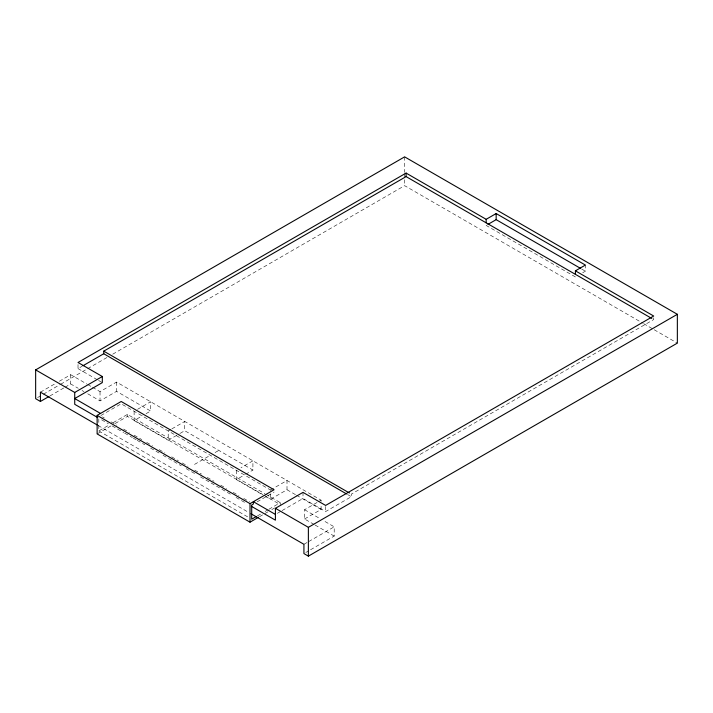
<?xml version="1.0" encoding="UTF-8"?>
<svg xmlns="http://www.w3.org/2000/svg" width="713" height="713" viewBox="0 0 713 713"><rect width="100%" height="100%" fill="white"/><g stroke="black" fill="none" stroke-linecap="round" stroke-linejoin="round"><path stroke-width="0.53" stroke-dasharray="3.56 2.67" d="M310.538 549.75L334.192 536.078L334.21 526.827L323.693 520.757M78.02 364.521L78.02 368.603L81.835 366.402M40.418 392.177L55.561 383.434M59.348 381.25L70.703 374.69L86.79 383.977M37.575 397.578L42.397 394.797M43.359 394.236L59.732 384.779M60.694 384.227L86.71 369.209M87.672 368.657L106.941 357.534M112.725 354.192L404.627 185.665L642.654 323.087M49.883 395.973L64.081 387.783M65.026 387.23L70.703 383.959L78.27 388.327M92.458 387.257L100.025 391.624L116.549 382.079L321.091 500.17L321.091 503.262M87.735 393.781L100.025 400.884L116.549 391.348L150.639 411.027L150.639 401.767L135.951 410.242M98.813 418.914L98.813 430.937L109.312 424.877M113.135 422.666L127.449 414.405L264.951 493.788M97.128 433.905L111.344 425.697M115.132 423.513L127.449 416.401L263.026 494.679M134.115 411.303L134.115 420.563L142.377 415.795M146.049 413.674L150.639 411.027M170.96 429.395L168.206 430.982L168.206 440.251L179.221 433.887M171.878 428.869L184.729 421.445L184.729 430.705L252.91 470.072L252.91 460.812L240.976 467.701M180.139 433.361L184.729 430.705M194.515 464.421L210.406 455.25M215.085 452.55L218.82 450.393M582.673 272.749L585.4 271.181L585.4 265.067M236.386 470.348L236.386 479.608L244.648 474.84M245.566 474.314L252.91 470.072M270.477 490.027L287 480.491L287 489.751L270.477 499.296L265.744 496.56M257.143 501.845L274.077 492.068M257.429 515.891L261.243 513.69M265.067 511.488L267.928 509.831M268.881 509.278L280.334 502.665L280.334 504.67M259.487 516.702L268.017 511.782M271.805 509.59L274.648 507.95M277.321 513.324L281.127 511.132M282.072 510.579L303.007 498.494L325.627 511.551L351.357 496.703L351.357 494.109L653.696 319.549L653.696 316.911M314.121 524.492L304.567 518.975L304.567 509.715L317.419 502.291M318.337 501.765L321.091 500.17M304.567 518.975L321.091 509.439L321.091 504.287M303.925 544.313L307.704 542.13M308.658 541.577L334.21 526.827M305.815 552.477L309.594 550.293M581.558 268.961L585.4 271.181M575.409 276.947L486.168 225.424L486.168 222.83M643.625 323.64L653.26 329.21M654.222 329.762L677.35 343.113M347.498 494.474L351.357 496.703M78.02 368.603L97.645 379.931M98.581 380.466L102.316 382.623M287 489.751L295.53 494.67M296.474 495.223L321.091 509.439M87.735 384.521L91.514 386.704M271.198 490.41L121.192 403.808L100.497 415.75L104.348 417.97M304.567 509.715L319.87 518.547M265.913 494.341L280.334 502.665M263.988 495.232L279.371 504.109M82.057 390.51L83.947 391.597M134.115 420.563L168.206 440.251M236.386 479.608L261.956 494.376M315.084 525.044L334.192 536.078M111.076 421.855L116.843 425.189M123.572 429.074L129.347 432.408M134.151 435.18L141.842 439.627M146.655 442.399L152.422 445.732M159.151 449.618L164.926 452.951M171.655 456.837L178.384 460.723M182.234 462.942L188 466.266M194.729 470.152L201.458 474.038M207.233 477.371L213.962 481.257M220.691 485.143L226.458 488.476M233.196 492.362L238.962 495.695M243.766 498.467L249.541 501.8M101.611 419.823L108.331 423.7M112.173 425.919L123.697 432.577M124.659 433.13L132.342 437.559M133.295 438.121L136.183 439.778M137.137 440.331L144.819 444.769M150.586 448.094L159.222 453.085M163.063 455.304L181.316 465.839M186.111 468.61L194.756 473.601M200.513 476.926L210.121 482.469M211.084 483.022L232.206 495.223M236.048 497.433L245.646 502.977M98.118 425.492L249.104 512.665M98.813 430.937L248.819 517.531M404.627 156.86L404.627 172.368M404.627 173.473L404.627 185.665M325.627 506.462L325.627 511.551M303.007 492.38L303.007 498.494M270.477 494.145L270.477 499.296M127.449 414.405L127.449 416.401M116.549 382.079L116.549 391.348M100.025 391.624L100.025 400.884M70.703 374.69L70.703 383.959"/><path stroke-width="1.07" d="M48.939 396.526L40.418 401.446L35.65 398.692L35.65 369.887L404.627 156.86L677.35 314.308L677.35 343.113L308.373 556.14L303.925 553.573L303.925 544.313L251.029 513.77M575.409 274.353L575.409 270.833L585.4 265.067L496.159 213.543L486.168 219.31L406.089 173.081L78.02 362.489L102.316 376.509L102.316 382.623L74.722 398.558L100.542 413.46M346.536 493.922L103.75 353.746L103.75 351.152L406.089 176.601L651.789 318.444M82.788 365.849L103.75 353.746M35.65 369.887L74.722 392.444L102.316 376.509M97.128 415.385L121.192 401.49L274.077 489.76L250.013 503.645L97.128 415.385L97.128 433.905L250.013 522.174L258.543 517.246M487.986 224.372L496.159 219.657L580.596 268.409M256.475 516.444L251.698 519.198L251.698 504.991L253.382 504.02L253.382 501.702L275.414 514.421M251.413 506.31L275.414 520.169L275.414 508.307L303.007 492.38L325.627 505.437L653.696 316.028L575.409 270.833M275.414 508.307L308.373 527.335L677.35 314.308M103.75 351.152L349.432 492.995M97.77 417.604L74.722 404.298L74.722 392.444M97.155 424.939L40.418 392.177L40.418 401.446M496.159 213.543L496.159 219.657M486.168 219.31L486.168 222.83M406.089 173.081L406.089 176.601M308.373 527.335L308.373 556.14M250.013 503.645L250.013 522.174"/></g></svg>
